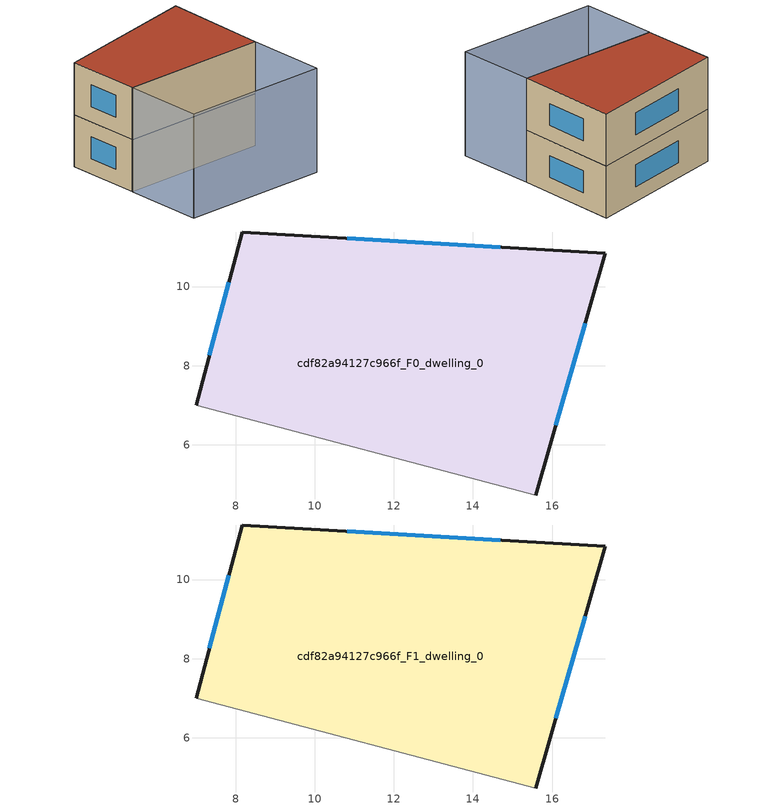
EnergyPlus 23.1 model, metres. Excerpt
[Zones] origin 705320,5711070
cdf82a94127c966f_F0_dwelling_0
 floor ground (EU_floor_Construction): 17.35,10.84 15.59,4.73 7,7 8.16,11.38 z0
 wall outside (EU_wall_Construction): 15.59,4.73 17.35,10.84 8.16,11.38 7,7 z0:3
 wall adiabatic (EU_wall_Construction): 7,7 15.59,4.73 z0:3
 window (EU_Window_Construction): 7.83,10.11 7.33,8.27 / 14.69,10.99 10.82,11.22 / 16.1,6.5 16.84,9.07 z0.87:2.13
cdf82a94127c966f_F1_dwelling_0
 floor to cdf82a94127c966f_F0_dwelling_0 (EU_floor_Construction): 17.35,10.84 15.59,4.73 7,7 8.16,11.38 z3
 wall outside (EU_wall_Construction): 15.59,4.73 17.35,10.84 8.16,11.38 7,7 z3:6
 wall adiabatic (EU_wall_Construction): 7,7 15.59,4.73 z3:6
 window (EU_Window_Construction): 7.83,10.11 7.33,8.27 / 14.69,10.99 10.82,11.22 / 16.1,6.5 16.84,9.07 z3.87:5.13
 roof outside (EU_roof_Construction): 15.59,4.73 17.35,10.84 8.16,11.38 7,7 z6
shading: 5.77,2.41 14.36,0.14 / 14.37,0.13 5.77,2.41 / 5.77,2.41 6.99,7 / 6.99,7 15.59,4.73 / 15.59,4.73 14.37,0.13 z0:6
[Building]
EU S2 Campaign: North Axis=0; Terrain=City; Solar Distribution=FullExterior
[Site:Location]
London: Latitude=51.5; Longitude=-0.5; Time Zone=0; Elevation=25
[SizingPeriod:WeatherFileDays]
AnnualSizingPeriod: Begin Month=1; Begin Day of Month=1; End Month=12; End Day of Month=31; Day of Week for Start Day=Monday; Use Weather File Daylight Saving Period=No; Use Weather File Rain and Snow Indicators=No
[MATERIAL]
EU_InternalMass_Material: Roughness=MediumRough; Thickness=0.1; Conductivity=1; Density=1800; Specific Heat=900; Thermal Absorptance=0.9; Solar Absorptance=0.7; Visible Absorptance=0.7
[MATERIAL:NOMASS] Roughness=MediumRough; Thermal Absorptance=0.9; Solar Absorptance=0.7; Visible Absorptance=0.7
Name | Thermal Resistance
EU_wall_NoMass | 0.724719
EU_roof_NoMass | 2.98947
EU_floor_NoMass | 2.39157
[WINDOWMATERIAL:SIMPLEGLAZINGSYSTEM]
EU_Window_SimpleGlazing: UFactor=2.63425; Solar Heat Gain Coefficient=0.76; Visible Transmittance=0.76
[CONSTRUCTION]
EU_wall_Construction: EU_wall_NoMass
EU_roof_Construction: EU_roof_NoMass
EU_floor_Construction: EU_floor_NoMass
EU_Window_Construction: EU_Window_SimpleGlazing
EU_InternalMass_Construction: EU_InternalMass_Material
[ZONE] Type=1; Multiplier=1; Ceiling Height=autocalculate; Floor Area=autocalculate; Part of Total Floor Area=Yes
Name | Volume
cdf82a94127c966f_F0_dwelling_0 | 145.977
cdf82a94127c966f_F1_dwelling_0 | 145.976
[INTERNALMASS] Construction=EU_InternalMass_Construction; Surface Area=48.6587
Name | Zone or ZoneList
cdf82a94127c966f_F0_dwelling_0_EU_InternalMass | cdf82a94127c966f_F0_dwelling_0
cdf82a94127c966f_F1_dwelling_0_EU_InternalMass | cdf82a94127c966f_F1_dwelling_0
[OTHEREQUIPMENT] Fuel Type=Electricity; Design Level Calculation Method=Watts/Area; Power per Zone Floor Area=1; Fraction Latent=0; Fraction Radiant=0; Fraction Lost=0; Carbon Dioxide Generation Rate=0; EndUse Subcategory=EU_Step8_InternalGains
Name | Zone or ZoneList or Space or SpaceList | Schedule
EU_Step8_InternalGain_cdf82a94127c966f_F0_dwelling_0_f000 | cdf82a94127c966f_F0_dwelling_0 | EU_Step8_GainSchedule_cdf82a94127c966f_F0_dwelling_0_f000
EU_Step8_InternalGain_cdf82a94127c966f_F1_dwelling_0_f000 | cdf82a94127c966f_F1_dwelling_0 | EU_Step8_GainSchedule_cdf82a94127c966f_F1_dwelling_0_f000
[ZONEVENTILATION:DESIGNFLOWRATE] Schedule=EU_AlwaysOn; Design Flow Rate Calculation Method=AirChanges/Hour; Air Changes per Hour=0.418135; Ventilation Type=Natural; Fan Pressure Rise=0; Fan Total Efficiency=1; Constant Term Coefficient=1; Temperature Term Coefficient=0; Velocity Term Coefficient=0; Velocity Squared Term Coefficient=0; Minimum Indoor Temperature=-100; Maximum Indoor Temperature=100; Delta Temperature=-100; Minimum Outdoor Temperature=-100; Maximum Outdoor Temperature=100; Maximum Wind Speed=40
Name | Zone or ZoneList or Space or SpaceList
EU_ConstantAir_cdf82a94127c966f_F0_dwelling_0 | cdf82a94127c966f_F0_dwelling_0
EU_ConstantAir_cdf82a94127c966f_F1_dwelling_0 | cdf82a94127c966f_F1_dwelling_0
[HVACTEMPLATE:THERMOSTAT] Constant Heating Setpoint=20; Constant Cooling Setpoint=50
EU_HeatOnly_cdf82a94127c966f_F0_dwelling_0; EU_HeatOnly_cdf82a94127c966f_F1_dwelling_0
[HVACTEMPLATE:ZONE:IDEALLOADSAIRSYSTEM] System Availability Schedule=EU_AlwaysOn; Maximum Heating Supply Air Temperature=50; Minimum Cooling Supply Air Temperature=13; Maximum Heating Supply Air Humidity Ratio=0.0156; Minimum Cooling Supply Air Humidity Ratio=0.0077; Heating Limit=NoLimit; Cooling Limit=NoLimit; Heating Availability Schedule=EU_AlwaysOn; Cooling Availability Schedule=EU_CoolingOff; Dehumidification Control Type=ConstantSensibleHeatRatio; Cooling Sensible Heat Ratio=0.7; Dehumidification Setpoint=60; Humidification Control Type=None; Humidification Setpoint=30; Outdoor Air Method=None; Outdoor Air Flow Rate per Person=0.00944; Outdoor Air Flow Rate per Zone Floor Area=0; Outdoor Air Flow Rate per Zone=0; Demand Controlled Ventilation Type=None; Outdoor Air Economizer Type=NoEconomizer; Heat Recovery Type=None; Sensible Heat Recovery Effectiveness=0.7; Latent Heat Recovery Effectiveness=0.65
Name | Template Thermostat
cdf82a94127c966f_F0_dwelling_0 | EU_HeatOnly_cdf82a94127c966f_F0_dwelling_0
cdf82a94127c966f_F1_dwelling_0 | EU_HeatOnly_cdf82a94127c966f_F1_dwelling_0
[SIZING:ZONE] Zone Cooling Design Supply Air Temperature Input Method=SupplyAirTemperature; Zone Cooling Design Supply Air Temperature=13; Zone Heating Design Supply Air Temperature Input Method=SupplyAirTemperature; Zone Heating Design Supply Air Temperature=50; Zone Cooling Design Supply Air Humidity Ratio=0.008; Zone Heating Design Supply Air Humidity Ratio=0.008; Cooling Design Air Flow Method=DesignDay; Cooling Design Air Flow Rate=0; Cooling Minimum Air Flow per Zone Floor Area=0.000762; Cooling Minimum Air Flow=0; Cooling Minimum Air Flow Fraction=0.2; Heating Design Air Flow Method=DesignDay; Heating Design Air Flow Rate=0; Heating Maximum Air Flow per Zone Floor Area=0.002032; Heating Maximum Air Flow=0.141576; Heating Maximum Air Flow Fraction=0.3; Account for Dedicated Outdoor Air System=No; Dedicated Outdoor Air System Control Strategy=NeutralSupplyAir; Dedicated Outdoor Air Low Setpoint Temperature for Design=autosize; Dedicated Outdoor Air High Setpoint Temperature for Design=autosize; Zone Load Sizing Method=Sensible Load Only No Latent Load; Zone Latent Cooling Design Supply Air Humidity Ratio Input Method=HumidityRatioDifference; Zone Cooling Design Supply Air Humidity Ratio Difference=0.005; Zone Latent Heating Design Supply Air Humidity Ratio Input Method=HumidityRatioDifference; Zone Humidification Design Supply Air Humidity Ratio Difference=0.005
cdf82a94127c966f_F0_dwelling_0; cdf82a94127c966f_F1_dwelling_0
[SCHEDULE:CONSTANT]
Name | Hourly Value
EU_AlwaysOn | 1
EU_CoolingOff | 0
[SCHEDULE:FILE] Column Number=1; Rows to Skip at Top=0; Number of Hours of Data=8760; Column Separator=Comma; Interpolate to Timestep=No; Minutes per Item=60; Adjust Schedule for Daylight Savings=Yes
Name | File
EU_Step8_GainSchedule_cdf82a94127c966f_F0_dwelling_0_f000 | ../../schedules/cdf82a94127c966f/cdf82a94127c966f_F0_dwelling_0_f000_gain.csv
EU_Step8_GainSchedule_cdf82a94127c966f_F1_dwelling_0_f000 | ../../schedules/cdf82a94127c966f/cdf82a94127c966f_F1_dwelling_0_f000_gain.csv
